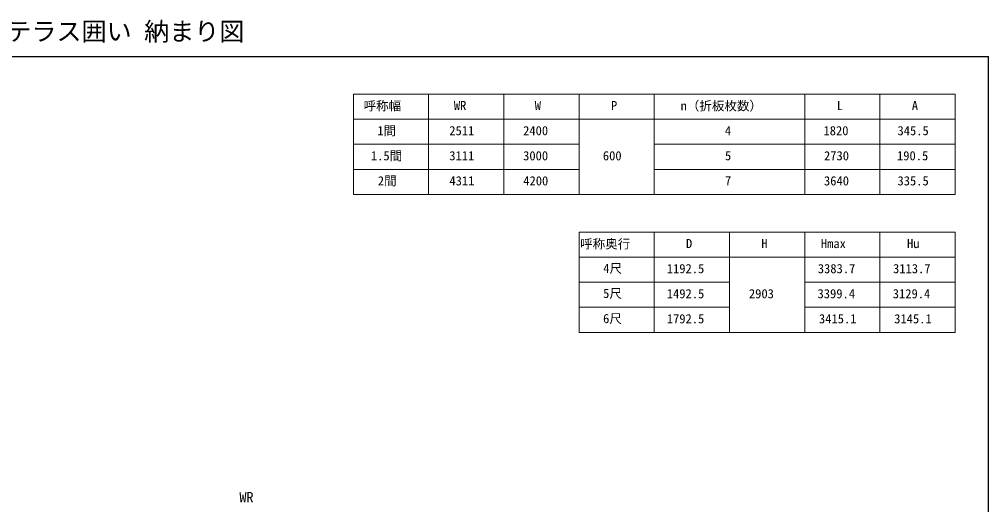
# Model space of a CAD drawing. Units: millimetres, scale not verified. Extents: x -8750 to 8750, y -13000 to 12944.
# Drawn here: x -2847 to 8750, y 7141 to 12944 of the extents above; entities that cross this region are included whole.
import ezdxf
from ezdxf.enums import TextEntityAlignment as Align

# ---------------------------------------------------------------- set-up
doc = ezdxf.new("R2010")
doc.units = ezdxf.units.MM
doc.header["$LTSCALE"] = 70
doc.layers.add('0-1_TABLE1', color=7, linetype='Continuous', lineweight=18)
for name, color, linetype in [('0-2_USER1', 3, 'Continuous'), ('0-5_YKK_D', 6, 'Continuous'), ('0-6_YKK_ZWAK', 7, 'Continuous')]:
    doc.layers.add(name, color=color, linetype=linetype)
doc.styles.add('ＭＳ ゴシック', font='')
doc.styles.get('ＭＳ ゴシック').set_extended_font_data('MS Gothic')

msp = doc.modelspace()

# ---------------------------------------------------------------- linework, layer by layer
at = {"layer": '0-1_TABLE1'}
for p, q in [((1150, 12050.5), (8350, 12050.5)), ((1150, 12050.5), (1150, 10850.5)), ((2050, 12050.5), (2050, 10850.5)), ((2950, 12050.5), (2950, 10850.5)), ((3850, 12050.5), (3850, 10850.5)), ((4750, 12050.5), (4750, 10850.5)), ((6550, 12050.5), (6550, 10850.5)), ((7450, 12050.5), (7450, 10850.5)), ((8350, 12050.5), (8350, 10850.5)), ((1150, 11750.5), (8350, 11750.5)), ((1150, 11450.5), (3850, 11450.5)), ((4750, 11450.5), (8350, 11450.5)), ((1150, 11150.5), (3850, 11150.5)), ((4750, 11150.5), (8350, 11150.5)), ((1150, 10850.5), (8350, 10850.5)), ((3850, 10400.5), (8350, 10400.5)), ((3850, 10400.5), (3850, 9200.5)), ((4750, 10400.5), (4750, 9200.5)), ((5650, 10400.5), (5650, 9200.5)), ((6550, 10400.5), (6550, 9200.5)), ((7450, 10400.5), (7450, 9200.5)), ((8350, 10400.5), (8350, 9200.5)), ((3850, 10100.5), (8350, 10100.5)), ((3850, 9800.5), (5650, 9800.5)), ((6550, 9800.5), (8350, 9800.5)), ((3850, 9500.5), (5650, 9500.5)), ((6550, 9500.5), (8350, 9500.5)), ((3850, 9200.5), (8350, 9200.5))]:
    msp.add_line(p, q, dxfattribs=at)
at = {"layer": '0-6_YKK_ZWAK'}
msp.add_line((-8750, 12500.5), (8750, 12500.5), dxfattribs=at)
msp.add_lwpolyline([(-8750, -12999.5), (8750, -12999.5), (8750, 12500.5)], dxfattribs=at)

# ---------------------------------------------------------------- texts
at = {"layer": '0-1_TABLE1', "style": 'ＭＳ ゴシック'}
for s, p in [('呼称幅', (1271.02, 11822.09)), ('WR', (2351.28, 11825.5)), ('W', (3319.03, 11825.5)), ('P', (4230.97, 11825.5)), ('n（折板枚数）', (5063.64, 11822.52)), ('L', (6933.95, 11825.5)), ('A', (7830.97, 11825.5)), ('1間', (1435.51, 11525.07)), ('2511', (2296.73, 11525.5)), ('2400', (3180.11, 11525.5)), ('4', (5595.03, 11525.5)), ('1820', (6774.15, 11525.5)), ('345.5', (7659.66, 11525.5)), ('1.5間', (1358.81, 11225.07)), ('3111', (2296.73, 11225.5)), ('3000', (3180.11, 11225.5)), ('600', (4134.23, 11225.5)), ('5', (5595.45, 11225.5)), ('2730', (6780.11, 11225.5)), ('190.5', (7653.69, 11225.5)), ('2間', (1441.48, 10925.07)), ('4311', (2298.44, 10925.5)), ('4200', (3181.82, 10925.5)), ('7', (5595.03, 10925.5)), ('3640', (6780.11, 10925.5)), ('335.5', (7659.66, 10925.5)), ('呼称奥行', (3861.93, 10170.81)), ('D', (5128.84, 10175.5)), ('H', (6030.11, 10175.5)), ('Hmax', (6742.61, 10175.5)), ('Hu', (7774.29, 10175.5)), ('4尺', (4138.92, 9878.48)), ('1192.5', (4899.15, 9875.5)), ('3383.7', (6706.39, 9875.5)), ('3113.7', (7606.39, 9875.5)), ('5尺', (4137.22, 9578.48)), ('1492.5', (4899.15, 9575.5)), ('2903', (5881.82, 9575.5)), ('3399.4', (6702.98, 9575.5)), ('3129.4', (7602.98, 9575.5)), ('6尺', (4136.79, 9278.48)), ('1792.5', (4899.15, 9275.5)), ('3415.1', (6720.03, 9275.5)), ('3145.1', (7620.03, 9275.5))]:
    msp.add_text(s, height=110, dxfattribs=at).set_placement(p, align=Align.BOTTOM_LEFT)
at = {"layer": '0-2_USER1', "style": 'ＭＳ ゴシック'}
msp.add_text('スチール折板屋根ふき材／ジーテラスneo テラス囲い 納まり図', height=219.9, dxfattribs=at).set_placement((-8701.05, 12624.41), align=Align.BOTTOM_LEFT)
at = {"layer": '0-5_YKK_D', "style": 'ＭＳ ゴシック'}
msp.add_text('WR', height=124.6, dxfattribs=at).set_placement((-214.7, 7129.5), align=Align.BOTTOM_LEFT)

doc.saveas('drawing.dxf')
